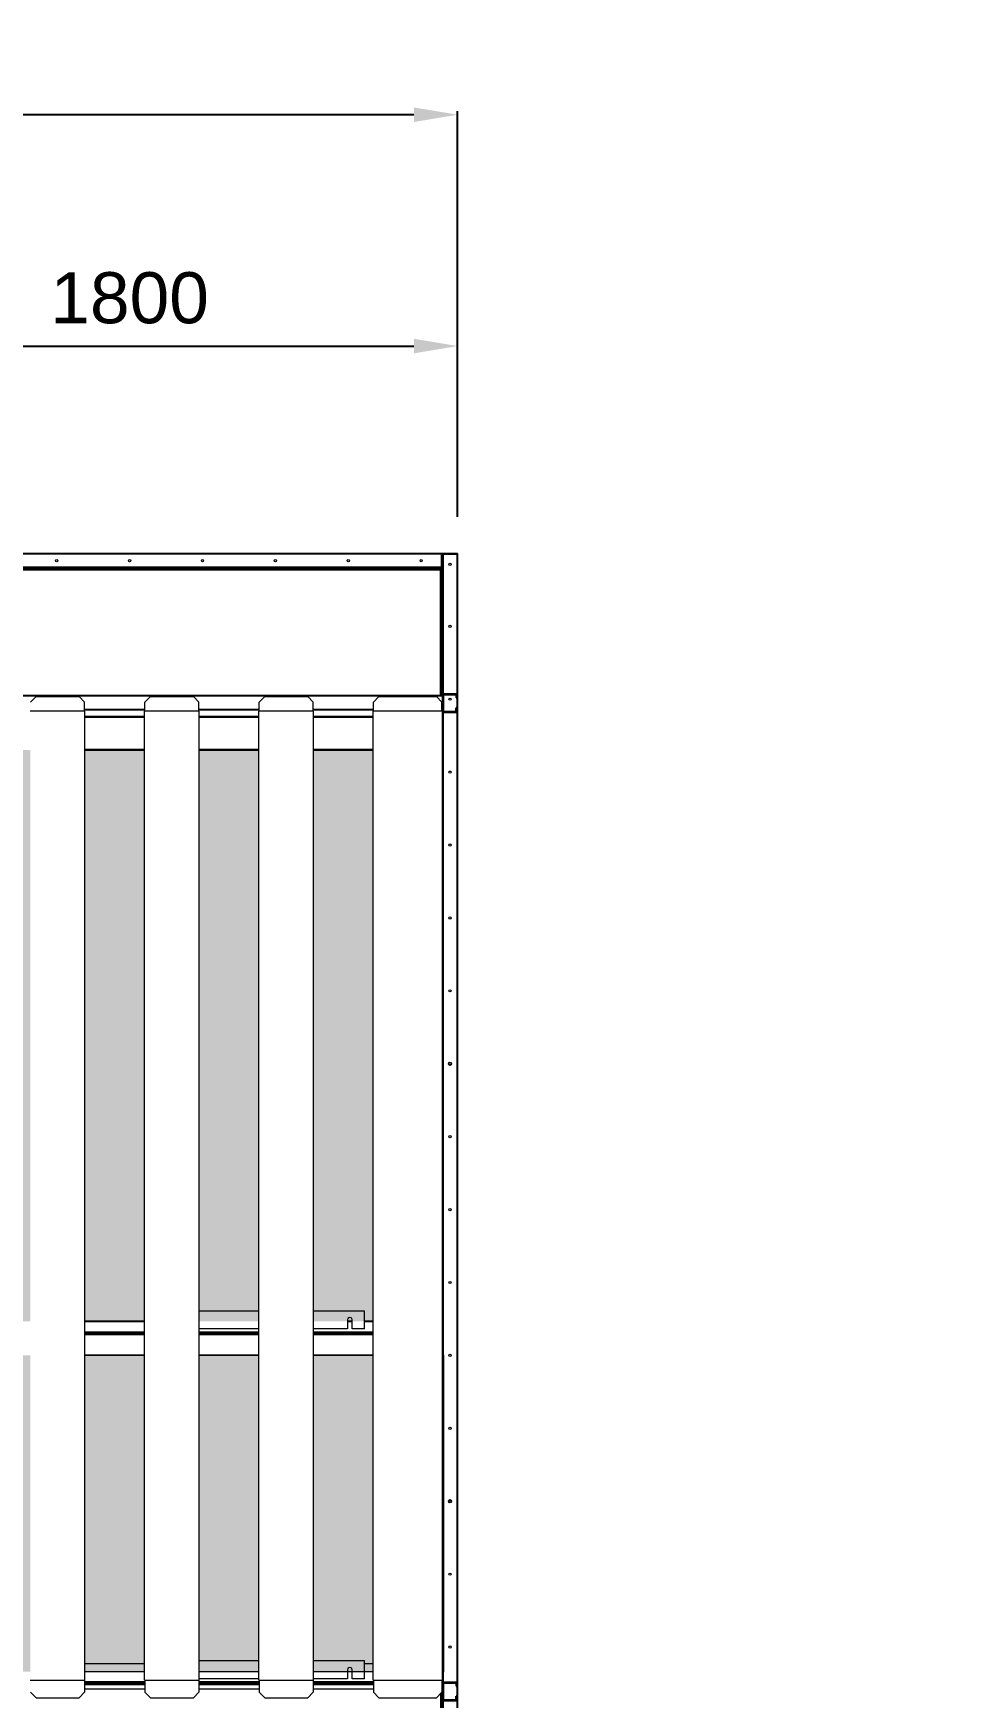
# Model space of a CAD drawing. Header units: millimetres. Extents: x 2739 to 32146, y 1792 to 22587.
# Drawn here: x 8029 to 10590, y 9836 to 14401 of the extents above; entities that cross this region are included whole.
import ezdxf

# ---------------------------------------------------------------- set-up
doc = ezdxf.new("R2010")
doc.units = ezdxf.units.MM
for name, pattern in [('CENTER', [2, 1.25, -0.25, 0.25, -0.25]), ('HIDDEN', [0.375, 0.25, -0.125]), ('HIDDENX2', [0.75, 0.5, -0.25])]:
    doc.linetypes.add(name, pattern=pattern)
doc.layers.add('center', color=1, linetype='CENTER')
doc.layers.add('HIDD', color=2, linetype='HIDDENX2')
doc.styles.get("Standard").update_dxf_attribs({"font": 'arial.ttf'})
doc.dimstyles.new('1.40', dxfattribs={"dimscale": 20, "dimtxt": 1.5, "dimasz": 1, "dimexe": 0.5, "dimexo": 0.5, "dimgap": 0.5, "dimtad": 1, "dimdec": 0, "dimzin": 0, "dimdsep": 46, "dimtxsty": 'Standard', "dimcen": 0, "dimclrd": 2, "dimclre": 2, "dimclrt": 3, "dimadec": 0, "dimazin": 0, "dimtfac": 1, "dimtdec": 0, "dimtmove": 0, "dimatfit": 0, "dimfxl": 1, "dimtolj": 1, "dimtzin": 0, "dimlwd": -1, "dimlwe": -1, "dimarcsym": 0})
pattern_1 = [(0, (-404106.215, -77186.66), (57.15, 32.9955677), [38.1, -76.2]), (120, (-404106.215, -77186.66), (-57.15, 32.995568), [38.1, -76.2]), (60, (-404106.215, -77186.66), (1e-07, 65.9911357), [-76.2, 38.1])]

# ---------------------------------------------------------------- blocks, each defined once
blk = doc.blocks.new('*D24')
at = {"color": 2, "transparency": 16777216}
for p, q in [((7393.3, 13082.4), (7393.3, 13553.6)), ((7513.3, 13543.6), (9073.3, 13543.6)), ((9193.3, 13074.9), (9193.3, 13553.6))]:
    blk.add_line(p, q, dxfattribs=at)
for points in [[(7513.3, 13563.6), (7513.3, 13523.6), (7393.3, 13543.6)], [(9073.3, 13563.6), (9073.3, 13523.6), (9193.3, 13543.6)]]:
    blk.add_solid(points, dxfattribs=at)
at = {"layer": 'Defpoints', "color": 0, "transparency": 16777216}
for p in [(9193.3, 13543.6), (7393.3, 12982.4), (9193.3, 12974.9)]:
    blk.add_point(p, dxfattribs=at)
at = {"color": 3, "lineweight": 5, "transparency": 16777216, "insert": (8293.3, 13675.1), "char_height": 140, "attachment_point": 5}
blk.add_mtext('\\A1;1800', dxfattribs=at)
blk = doc.blocks.new('*D25')
at = {"color": 2, "transparency": 16777216}
for p, q in [((5593.3, 13074.9), (5593.3, 14188.1)), ((9073.3, 14178.1), (5713.3, 14178.1)), ((9193.3, 13074.9), (9193.3, 14188.1))]:
    blk.add_line(p, q, dxfattribs=at)
for points in [[(5713.3, 14198.1), (5713.3, 14158.1), (5593.3, 14178.1)], [(9073.3, 14198.1), (9073.3, 14158.1), (9193.3, 14178.1)]]:
    blk.add_solid(points, dxfattribs=at)
at = {"layer": 'Defpoints', "color": 0, "transparency": 16777216}
for p in [(5593.3, 14178.1), (5593.3, 12974.9), (9193.3, 12974.9)]:
    blk.add_point(p, dxfattribs=at)
at = {"color": 3, "lineweight": 5, "transparency": 16777216, "insert": (7393.3, 14309.6), "char_height": 140, "attachment_point": 5}
blk.add_mtext('\\A1;3600', dxfattribs=at)
blk = doc.blocks.new('*D36')
at = {"color": 2, "transparency": 16777216}
for p, q in [((10854.6, 9924.9), (10854.6, 10044.9)), ((9023.8, 9804.9), (10864.6, 9804.9)), ((10854.6, 9804.9), (10854.6, 9374.9)), ((9293.3, 9374.9), (10864.6, 9374.9)), ((10854.6, 9254.9), (10854.6, 8700.5))]:
    blk.add_line(p, q, dxfattribs=at)
for points in [[(10834.6, 9924.9), (10874.6, 9924.9), (10854.6, 9804.9)], [(10834.6, 9254.9), (10874.6, 9254.9), (10854.6, 9374.9)]]:
    blk.add_solid(points, dxfattribs=at)
at = {"layer": 'Defpoints', "color": 0, "transparency": 16777216}
for p in [(8923.8, 9804.9), (9193.3, 9374.9), (10854.6, 9374.9)]:
    blk.add_point(p, dxfattribs=at)
at = {"color": 3, "lineweight": 5, "transparency": 16777216, "insert": (10723, 8917.7), "char_height": 140, "attachment_point": 5, "rotation": 90}
blk.add_mtext('\\A1;430', dxfattribs=at)
blk = doc.blocks.new('435')
for p, q in [((-131382, 21088.8), (-131342, 21088.8)), ((-131382, 21088.8), (-131382, 21078.8)), ((-131380, 21078.8), (-131382, 21078.8)), ((-131382, 21038.8), (-131382, 21050.8)), ((-131382, 21050.8), (-131380, 21050.8)), ((-131380, 21086.8), (-131344, 21086.8)), ((-131380, 21086.8), (-131380, 21078.8)), ((-131380, 21040.8), (-131380, 21050.8)), ((-131344, 21086.8), (-131344, 21040.8)), ((-131342, 21088.8), (-131342, 21038.8)), ((-131342, 21088.8), (-131342, 21038.8)), ((-131342, 21038.8), (-131382, 21038.8)), ((-131344, 21040.8), (-131380, 21040.8))]:
    blk.add_line(p, q)
blk = doc.blocks.new('3')
at = {"lineweight": 20}
h = blk.add_hatch(dxfattribs=at)
h.set_pattern_fill('HONEY', scale=12)
h.set_pattern_definition(pattern_1)
h.paths.add_polyline_path([(8484.2, 12435.2), (8484.2, 10868.7), (8647.9, 10868.7), (8647.9, 12435.2)])
h.paths.add_polyline_path([(8170.6, 12435.2), (8170.6, 10868.7), (8334.2, 10868.7), (8334.2, 12435.2)])
h.paths.add_polyline_path([(6138.7, 10868.7), (6138.7, 12435.2), (5975, 12435.2), (5975, 10868.7)])
h.paths.add_polyline_path([(6452.3, 10868.7), (6452.3, 12435.2), (6288.7, 12435.2), (6288.7, 10868.7)])
h.paths.add_polyline_path([(6766, 10868.7), (6766, 12435.2), (6602.3, 12435.2), (6602.3, 10868.7)])
h.paths.add_polyline_path([(7079.6, 10868.7), (7079.6, 12435.2), (6916, 12435.2), (6916, 10868.7)])
h.paths.add_polyline_path([(7393.3, 10868.7), (7393.3, 12435.2), (7229.6, 12435.2), (7229.6, 10868.7)])
h.paths.add_polyline_path([(7706.9, 10868.7), (7706.9, 12435.2), (7543.3, 12435.2), (7543.3, 10868.7)])
h.paths.add_polyline_path([(7856.9, 12435.2), (7856.9, 10868.7), (8020.6, 10868.7), (8020.6, 12435.2)])
h.paths.add_polyline_path([(5661.4, 12435.2), (5661.4, 10868.7), (5825, 10868.7), (5825, 12435.2)])
h.paths.add_polyline_path([(9153.3, 12435.2), (9153.3, 10868.7), (9154.1, 10868.7), (9154.1, 12435.2)])
h.paths.add_polyline_path([(8961.4, 10868.7), (8961.4, 12435.2), (8797.9, 12435.2), (8797.9, 10868.7)])
h = blk.add_hatch(dxfattribs=at)
h.set_pattern_fill('HONEY', scale=12)
h.set_pattern_definition(pattern_1)
h.paths.add_polyline_path([(9153.3, 10775.4), (9153.3, 9907.1), (9154.1, 9907.1), (9154.1, 10775.4)])
h.paths.add_polyline_path([(8797.9, 10775.4), (8797.9, 9907.1), (8961.4, 9907.1), (8961.4, 10775.4)])
h.paths.add_polyline_path([(8484.2, 10775.4), (8484.2, 9907.1), (8647.9, 9907.1), (8647.9, 10775.4)])
h.paths.add_polyline_path([(8170.6, 10775.4), (8170.6, 9907.1), (8334.2, 9907.1), (8334.2, 10775.4)])
h.paths.add_polyline_path([(7856.9, 10775.4), (7856.9, 9907.1), (8020.6, 9907.1), (8020.6, 10775.4)])
h.paths.add_polyline_path([(7543.3, 10775.4), (7543.3, 9907.1), (7706.9, 9907.1), (7706.9, 10775.4)])
h.paths.add_polyline_path([(7229.6, 10775.4), (7229.6, 9907.1), (7393.3, 9907.1), (7393.3, 10775.4)])
h.paths.add_polyline_path([(6916, 10775.4), (6916, 9907.1), (7079.6, 9907.1), (7079.6, 10775.4)])
h.paths.add_polyline_path([(6602.3, 10775.4), (6602.3, 9907.1), (6766, 9907.1), (6766, 10775.4)])
h.paths.add_polyline_path([(6288.7, 10775.4), (6288.7, 9907.1), (6452.3, 9907.1), (6452.3, 10775.4)])
h.paths.add_polyline_path([(5975, 10775.4), (5975, 9907.1), (6138.7, 9907.1), (6138.7, 10775.4)])
h.paths.add_polyline_path([(5825, 9907.1), (5825, 10775.4), (5661.4, 10775.4), (5661.4, 9907.1)])
at = {"color": 7, "lineweight": 20}
for p, q in [((9145.9, 12974.9), (5640.7, 12974.9)), ((5639, 12934.9), (9147.6, 12934.9)), ((5640.7, 12932.9), (9145.9, 12932.9)), ((5640.7, 12929.5), (9145.9, 12929.5)), ((9112.7, 12933.3), (7599.3, 12933.3)), ((9151.3, 9879.7), (9151.3, 12802)), ((8170.6, 12528.6), (8334.2, 12528.6)), ((8170.6, 12525.4), (8334.2, 12525.4)), ((8484.2, 12528.6), (8647.9, 12528.6)), ((8484.2, 12525.4), (8647.9, 12525.4)), ((8797.9, 12528.6), (8961.4, 12528.6)), ((8797.9, 12525.4), (8961.4, 12525.4)), ((8170.6, 12437.8), (8334.2, 12437.8)), ((8170.6, 12435.2), (8334.2, 12435.2)), ((8484.2, 12437.8), (8647.9, 12437.8)), ((8484.2, 12435.2), (8647.9, 12435.2)), ((8797.9, 12437.8), (8961.4, 12437.8)), ((8797.9, 12435.2), (8961.4, 12435.2)), ((8334.2, 10868.7), (8170.6, 10868.7)), ((8334.2, 10867.1), (8170.6, 10867.1)), ((8170.6, 10840), (8334.2, 10840)), ((8170.6, 10836.9), (8334.2, 10836.9)), ((8170.6, 10835.2), (8334.2, 10835.2)), ((8170.6, 10832.7), (8334.2, 10832.7)), ((8484.2, 10840), (8647.9, 10840)), ((8484.2, 10836.9), (8647.9, 10836.9)), ((8484.2, 10835.2), (8647.9, 10835.2)), ((8484.2, 10832.7), (8647.9, 10832.7)), ((8797.9, 10840), (8961.4, 10840)), ((8797.9, 10836.9), (8961.4, 10836.9)), ((8797.9, 10835.2), (8961.4, 10835.2)), ((8797.9, 10832.7), (8961.4, 10832.7)), ((8170.6, 10775.4), (8334.2, 10775.4)), ((8170.6, 10775.2), (8334.2, 10775.2)), ((8334.2, 10775.1), (8170.6, 10775.1)), ((8484.2, 10775.4), (8647.9, 10775.4)), ((8484.2, 10775.2), (8647.9, 10775.2)), ((8647.9, 10775.1), (8484.2, 10775.1)), ((8797.9, 10775.4), (8961.4, 10775.4)), ((8797.9, 10775.2), (8961.4, 10775.2)), ((8961.4, 10775.1), (8797.9, 10775.1)), ((8334.2, 9928.7), (8170.6, 9928.7)), ((8169.6, 9880), (8335.2, 9880)), ((8169.6, 9876.9), (8335.2, 9876.9)), ((8335.2, 9874.9), (8169.6, 9874.9)), ((8335.2, 9871.5), (8169.6, 9871.5)), ((8334.2, 9907.1), (8170.6, 9907.1)), ((8483.2, 9880), (8648.9, 9880)), ((8483.2, 9876.9), (8648.9, 9876.9)), ((8648.9, 9874.9), (8483.2, 9874.9)), ((8648.9, 9871.5), (8483.2, 9871.5)), ((8796.9, 9880), (8962.4, 9880)), ((8796.9, 9876.9), (8962.4, 9876.9)), ((8962.4, 9874.9), (8796.9, 9874.9)), ((8962.4, 9871.5), (8796.9, 9871.5)), ((8169.6, 9859.9), (8335.2, 9859.9))]:
    blk.add_line(p, q, dxfattribs=at)
at = {"color": 7, "lineweight": 20, "ltscale": 0.014417}
blk.add_line((9149.3, 12936.9), (9149.3, 12971.5), dxfattribs=at)
at = {"color": 7, "lineweight": 20, "ltscale": 0.097167}
blk.add_line((9151.3, 12738.3), (9151.3, 12971.5), dxfattribs=at)
blk.add_line((9151.3, 12738.3), (9151.3, 12971.5), dxfattribs=at)
at = {"color": 7, "lineweight": 20, "ltscale": 5.44556e-06}
blk.add_line((8265.9, 12932.9), (8265.9, 12932.9), dxfattribs=at)
at = {"color": 7, "lineweight": 20, "ltscale": 9.52936e-06}
blk.add_line((8265.9, 12932.9), (8265.9, 12932.9), dxfattribs=at)
at = {"color": 7, "lineweight": 20, "ltscale": 5.46643e-06}
blk.add_line((8274.1, 12932.9), (8274.2, 12932.9), dxfattribs=at)
at = {"color": 7, "lineweight": 20, "ltscale": 9.52935e-06}
blk.add_line((8274.1, 12932.9), (8274.2, 12932.9), dxfattribs=at)
at = {"color": 7, "lineweight": 20, "ltscale": 0.05}
blk.add_line((9111.2, 12932.9), (9111.2, 12934.9), dxfattribs=at)
at = {"color": 7, "lineweight": 20, "ltscale": 0.00067235}
blk.add_line((9112.7, 12933.3), (9112.7, 12934.9), dxfattribs=at)
at = {"color": 7, "lineweight": 20, "ltscale": 0.000160787}
blk.add_line((9112.7, 12932.9), (9112.7, 12933.3), dxfattribs=at)
at = {"lineweight": 20}
for p, q in [((9124.6, 12936.9), (9124.6, 12934.9)), ((8021.6, 12566.9), (8036.6, 12581.9)), ((8036.6, 12581.9), (8154.6, 12581.9)), ((8169.6, 12566.9), (8154.6, 12581.9)), ((8169.6, 12541.9), (8169.6, 12566.9)), ((8335.2, 12566.9), (8350.2, 12581.9)), ((8335.2, 12541.9), (8335.2, 12566.9)), ((8350.2, 12581.9), (8468.2, 12581.9)), ((8483.2, 12566.9), (8468.2, 12581.9)), ((8483.2, 12541.9), (8483.2, 12566.9)), ((8648.9, 12566.9), (8663.9, 12581.9)), ((8648.9, 12541.9), (8648.9, 12566.9)), ((8663.9, 12581.9), (8781.9, 12581.9)), ((8796.9, 12566.9), (8781.9, 12581.9)), ((8796.9, 12541.9), (8796.9, 12566.9)), ((8962.4, 12566.9), (8977.4, 12581.9)), ((8962.4, 12541.9), (8962.4, 12566.9)), ((8977.4, 12581.9), (9135.3, 12581.9)), ((9150.3, 12566.9), (9135.3, 12581.9)), ((9150.3, 12541.9), (9150.3, 12566.9)), ((9151.3, 12584.9), (9151.3, 12544.9)), ((8170.6, 12541.9), (8020.6, 12541.9)), ((8170.6, 9883.9), (8170.6, 12541.9)), ((8334.2, 9883.9), (8334.2, 12541.9)), ((8484.2, 12541.9), (8334.2, 12541.9)), ((8484.2, 9883.9), (8484.2, 12541.9)), ((8647.9, 9883.9), (8647.9, 12541.9)), ((8797.9, 12541.9), (8647.9, 12541.9)), ((8797.9, 9883.9), (8797.9, 12541.9)), ((8961.4, 9883.9), (8961.4, 12541.9)), ((9151.3, 12541.9), (8961.4, 12541.9)), ((9151.3, 9883.9), (9151.3, 12541.9)), ((8020.6, 9883.9), (8170.6, 9883.9)), ((8169.6, 9883.9), (8169.6, 9850.9)), ((8334.2, 9883.9), (8484.2, 9883.9)), ((8335.2, 9883.9), (8335.2, 9850.9)), ((8483.2, 9883.9), (8483.2, 9850.9)), ((8647.9, 9883.9), (8797.9, 9883.9)), ((8648.9, 9883.9), (8648.9, 9850.9)), ((8796.9, 9883.9), (8796.9, 9850.9)), ((8961.4, 9883.9), (9151.3, 9883.9)), ((8962.4, 9883.9), (8962.4, 9850.9)), ((9150.3, 9883.9), (9150.3, 9850.9)), ((8021.6, 9850.9), (8036.6, 9835.9)), ((8036.6, 9835.9), (8154.6, 9835.9)), ((8169.6, 9850.9), (8154.6, 9835.9)), ((8335.2, 9850.9), (8350.2, 9835.9)), ((8350.2, 9835.9), (8468.2, 9835.9)), ((8483.2, 9850.9), (8468.2, 9835.9)), ((8648.9, 9850.9), (8663.9, 9835.9)), ((8663.9, 9835.9), (8781.9, 9835.9)), ((8796.9, 9850.9), (8781.9, 9835.9)), ((8962.4, 9850.9), (8977.4, 9835.9)), ((8977.4, 9835.9), (9135.3, 9835.9)), ((9150.3, 9850.9), (9135.3, 9835.9))]:
    blk.add_line(p, q, dxfattribs=at)
at = {"color": 7, "lineweight": 20, "ltscale": 1.33962e-05}
blk.add_line((9144.4, 12932.9), (9144.4, 12932.9), dxfattribs=at)
at = {"color": 7, "lineweight": 20, "ltscale": 9.52934e-06}
blk.add_line((9144.4, 12932.9), (9144.4, 12932.9), dxfattribs=at)
at = {"color": 7, "lineweight": 20, "ltscale": 0.000708462}
blk.add_line((9147.6, 12932.9), (9145.9, 12932.9), dxfattribs=at)
at = {"color": 7, "lineweight": 20, "ltscale": 0.001417}
for q in [(9145.9, 12932.9), (9149.3, 12929.5)]:
    blk.add_line((9145.9, 12929.5), q, dxfattribs=at)
at = {"color": 7, "lineweight": 20, "ltscale": 0.000166667}
blk.add_line((9145.9, 12932.1), (9146.3, 12932.1), dxfattribs=at)
at = {"color": 7, "lineweight": 20, "ltscale": 0.142705}
for p, q in [((9145.9, 12582.9), (9145.9, 12929.5)), ((9149.3, 12582.9), (9149.3, 12929.5))]:
    blk.add_line(p, q, dxfattribs=at)
at = {"color": 7, "lineweight": 20, "ltscale": 0.00075}
blk.add_line((9146.3, 12932.1), (9148.1, 12932.1), dxfattribs=at)
at = {"color": 7, "lineweight": 20, "ltscale": 0.000833333}
for p, q in [((9149.3, 12931.2), (9147.3, 12931.2)), ((9149.3, 12929.5), (9147.3, 12929.5))]:
    blk.add_line(p, q, dxfattribs=at)
at = {"color": 7, "lineweight": 20, "ltscale": 0.000708333}
for p, q in [((9147.3, 12931.2), (9147.3, 12929.5)), ((9147.6, 12936.9), (9149.3, 12936.9)), ((9149.3, 12931.2), (9149.3, 12929.5))]:
    blk.add_line(p, q, dxfattribs=at)
at = {"color": 7, "lineweight": 20, "ltscale": 0.000874532}
blk.add_line((9147.6, 12935), (9147.6, 12932.9), dxfattribs=at)
at = {"color": 7, "lineweight": 20, "ltscale": 0.00083325}
blk.add_line((9149.6, 12934.9), (9147.6, 12934.9), dxfattribs=at)
at = {"color": 7, "lineweight": 20, "ltscale": 0.000333342}
blk.add_line((9147.6, 12932.9), (9147.6, 12932.1), dxfattribs=at)
at = {"color": 7, "lineweight": 20, "ltscale": 0.000708036}
blk.add_line((9147.6, 12932.9), (9149.3, 12932.9), dxfattribs=at)
at = {"color": 7, "lineweight": 20, "ltscale": 0.000375}
for p, q in [((9148.1, 12931.2), (9148.1, 12932.1)), ((9149.3, 12930), (9149.3, 12930.9)), ((9149.3, 12715.8), (9149.3, 12714.9))]:
    blk.add_line(p, q, dxfattribs=at)
at = {"color": 7, "lineweight": 20, "ltscale": 0.000208346}
blk.add_line((9149.3, 12936.9), (9149.8, 12936.9), dxfattribs=at)
at = {"color": 7, "lineweight": 20, "ltscale": 0.001543}
blk.add_line((9149.3, 12931.2), (9149.3, 12934.9), dxfattribs=at)
at = {"color": 7, "lineweight": 20, "ltscale": 1.27636e-06}
blk.add_line((9149.3, 12930), (9149.3, 12930), dxfattribs=at)
at = {"color": 7, "lineweight": 20, "ltscale": 0.000833337}
blk.add_line((9149.3, 12929.5), (9151.3, 12929.5), dxfattribs=at)
at = {"color": 7, "lineweight": 20, "ltscale": 0.000625612}
blk.add_line((9151.3, 12936.9), (9149.8, 12936.9), dxfattribs=at)
at = {"color": 7, "lineweight": 20, "ltscale": 0.081667}
blk.add_line((9193.3, 12756.9), (9193.3, 12952.9), dxfattribs=at)
at = {"color": 7, "lineweight": 20, "ltscale": 0.000833465}
blk.add_line((9151.3, 12801.9), (9149.3, 12801.9), dxfattribs=at)
at = {"color": 7, "lineweight": 20, "ltscale": 0.220833}
for p, q in [((8484.2, 10897.6), (8647.9, 10897.6)), ((8797.9, 10897.6), (8937.7, 10897.6)), ((8484.2, 9937.6), (8647.9, 9937.6)), ((8797.9, 9937.6), (8937.7, 9937.6))]:
    blk.add_line(p, q, dxfattribs=at)
at = {"color": 7, "lineweight": 20, "ltscale": 0.010377}
for p, q in [((8891.2, 10872.6), (8891.2, 10847.7)), ((8904.2, 10847.7), (8904.2, 10872.6)), ((8891.2, 9912.7), (8891.2, 9887.7)), ((8904.2, 9887.7), (8904.2, 9912.7))]:
    blk.add_line(p, q, dxfattribs=at)
at = {"color": 7, "lineweight": 20, "ltscale": 0.005417}
for p, q in [((8904.2, 10868.7), (8891.2, 10868.7)), ((8904.2, 10867.1), (8891.2, 10867.1)), ((8904.2, 9907.1), (8891.2, 9907.1))]:
    blk.add_line(p, q, dxfattribs=at)
at = {"color": 7, "lineweight": 20, "ltscale": 0.020754}
for p, q in [((8937.7, 10847.7), (8937.7, 10897.6)), ((8937.7, 9887.7), (8937.7, 9937.6))]:
    blk.add_line(p, q, dxfattribs=at)
at = {"color": 7, "lineweight": 20, "ltscale": 0.081917}
for p, q in [((8961.4, 10868.7), (8937.7, 10868.7)), ((8961.4, 9928.7), (8937.7, 9928.7))]:
    blk.add_line(p, q, dxfattribs=at)
at = {"color": 7, "lineweight": 20, "ltscale": 0.0875}
for p, q in [((8961.4, 10867.1), (8937.7, 10867.1)), ((8961.4, 9907.1), (8937.7, 9907.1))]:
    blk.add_line(p, q, dxfattribs=at)
at = {"color": 7, "lineweight": 20, "ltscale": 0.201458}
for p, q in [((8647.9, 10847.7), (8484.2, 10847.7)), ((8647.9, 10847.6), (8484.2, 10847.6)), ((8891.2, 10847.7), (8797.9, 10847.7)), ((8891.2, 10847.6), (8797.9, 10847.6)), ((8647.9, 9887.7), (8484.2, 9887.7)), ((8647.9, 9887.6), (8484.2, 9887.6)), ((8891.2, 9887.7), (8797.9, 9887.7)), ((8891.2, 9887.6), (8797.9, 9887.6))]:
    blk.add_line(p, q, dxfattribs=at)
at = {"color": 7, "lineweight": 20, "ltscale": 7.26298e-05}
for p, q in [((8891.2, 10847.7), (8891.2, 10847.6)), ((8904.2, 10847.7), (8904.2, 10847.6)), ((8937.7, 10847.7), (8937.7, 10847.6)), ((8891.2, 9887.7), (8891.2, 9887.6)), ((8904.2, 9887.7), (8904.2, 9887.6)), ((8937.7, 9887.7), (8937.7, 9887.6))]:
    blk.add_line(p, q, dxfattribs=at)
at = {"color": 7, "lineweight": 20, "ltscale": 0.013958}
for p, q in [((8937.7, 10847.7), (8904.2, 10847.7)), ((8937.7, 10847.6), (8904.2, 10847.6)), ((8937.7, 9887.7), (8904.2, 9887.7)), ((8937.7, 9887.6), (8904.2, 9887.6))]:
    blk.add_line(p, q, dxfattribs=at)
at = {"color": 7, "lineweight": 20, "ltscale": 0.000832431}
for p, q in [((8252.6, 9874.9), (8252.6, 9876.9)), ((8255.4, 9874.9), (8255.4, 9876.9)), ((8863.8, 9874.9), (8863.8, 9876.9)), ((8866.6, 9874.9), (8866.6, 9876.9))]:
    blk.add_line(p, q, dxfattribs=at)
at = {"color": 7, "lineweight": 20, "ltscale": 0.000833334}
for p, q in [((8292.6, 9876.9), (8292.6, 9874.9)), ((8826.6, 9876.9), (8826.6, 9874.9))]:
    blk.add_line(p, q, dxfattribs=at)
at = {"color": 7, "lineweight": 20, "ltscale": 0.00083243}
for p, q in [((8871, 9874.9), (8871, 9876.9)), ((8876.2, 9874.9), (8876.2, 9876.9)), ((8940.8, 9874.9), (8940.8, 9876.9)), ((8946, 9874.9), (8946, 9876.9)), ((8946.1, 9874.9), (8946.1, 9876.9))]:
    blk.add_line(p, q, dxfattribs=at)
at = {"color": 7, "lineweight": 20, "ltscale": 0.00337}
blk.add_line((9151.3, 9871.6), (9151.3, 9879.7), dxfattribs=at)
at = {"color": 7, "lineweight": 20, "ltscale": 0.2055}
blk.add_line((9151.3, 9378.3), (9151.3, 9871.5), dxfattribs=at)
at = {"color": 7, "lineweight": 20, "ltscale": 0.307}
for p, q in [((8483.2, 9859.9), (8648.9, 9859.9)), ((8796.9, 9859.9), (8962.4, 9859.9))]:
    blk.add_line(p, q, dxfattribs=at)
at = {"color": 7, "lineweight": 20, "ltscale": 0.194167}
for p, q in [((9145.9, 9846.5), (9145.9, 9391.9)), ((9149.3, 9849.9), (9149.3, 9391.9))]:
    blk.add_line(p, q, dxfattribs=at)
at = {"color": 7, "lineweight": 20, "ltscale": 0.011892}
blk.add_line((9193.3, 9859.1), (9193.3, 9830.6), dxfattribs=at)
at = {"color": 7, "lineweight": 20, "ltscale": 0.201042}
blk.add_line((9193.3, 9376.6), (9193.3, 9859.1), dxfattribs=at)
at = {"color": 0, "lineweight": 20}
for points in [[(8170.6, 10775.4), (8334.2, 10775.4)], [(8484.2, 10775.4), (8647.9, 10775.4)], [(8797.9, 10775.4), (8961.4, 10775.4)], [(9153.3, 10775.4), (9154.1, 10775.4), (9154.1, 9907.1), (9153.3, 9907.1)], [(8334.2, 9907.1), (8170.6, 9907.1)], [(8647.9, 9907.1), (8484.2, 9907.1)], [(8961.4, 9907.1), (8797.9, 9907.1)]]:
    blk.add_lwpolyline(points, dxfattribs=at)
at = {"color": 7, "lineweight": 20}
for centre, radius in [((8093.3, 12954.9), 3), ((8293.3, 12954.9), 3), ((8493.3, 12954.9), 3), ((8693.3, 12954.9), 3), ((8893.3, 12954.9), 3), ((9093.3, 12954.9), 3), ((9172.3, 12944.9), 3), ((9172.3, 12774.9), 3), ((9172.3, 12574.9), 3), ((9172.3, 12374.9), 3), ((9172.3, 12174.9), 3), ((9172.3, 11974.9), 3), ((9172.3, 11774.9), 3), ((9172.3, 11574.9), 4.5), ((9172.3, 11574.9), 3), ((9172.3, 11374.9), 3), ((9172.3, 11174.9), 3), ((9172.3, 10974.9), 3), ((9172.3, 10774.9), 3), ((9172.3, 10574.9), 3), ((9172.3, 10374.9), 4.5), ((9172.3, 10374.9), 3), ((9172.3, 10174.9), 3), ((9172.3, 9974.9), 3)]:
    blk.add_circle(centre, radius, dxfattribs=at)
for centre, start in [((9145.9, 12938.3), 359.7733), ((9146.4, 12938.3), 359.8044)]:
    blk.add_arc(centre, 3.4, start, 0, dxfattribs=at)
for centre, major_axis, ratio, start_param, end_param in [((9146.5, 12929.5), (-2.8, 0), 0.965926, 3.858864, 4.104144), ((9145.9, 12721.1), (3.4, 0), 0.087156, 0, 0.006877), ((8897.7, 10872.6), (6.5, 0), 0.996195, 0, 3.141593), ((8897.7, 10872.5), (6.5, 0), 0.996195, 0, 3.141593), ((8897.7, 9912.7), (6.5, 0), 0.996195, 0, 3.141593), ((8897.7, 9912.5), (6.5, 0), 0.996195, 0, 3.141593)]:
    blk.add_ellipse(centre, major_axis=major_axis, ratio=ratio, start_param=start_param, end_param=end_param, dxfattribs=at)
blk.add_open_spline([(9151.3, 12801.9), (9151.3, 12802), (9151.2, 12802.1), (9151.2, 12802.2), (9150.9, 12802.5), (9150.4, 12802.7), (9150.1, 12802.9), (9149.7, 12803), (9149.3, 12803.1)], degree=5, knots=[0, 0, 0, 0, 0, 0, 2.029663, 2.029663, 2.029663, 5.473953, 5.473953, 5.473953, 5.473953, 5.473953, 5.473953], dxfattribs=at)
at = {"layer": 'center', "lineweight": 20}
for p, q in [((9193.3, 12974.9), (5635.3, 12974.9)), ((9151.3, 12974.9), (9151.3, 9374.9)), ((9193.3, 12974.9), (9193.3, 11934.9)), ((9193.3, 12974.9), (9193.3, 9374.9)), ((9151.3, 12934.9), (5635.3, 12934.9)), ((9151.3, 12584.9), (5635.3, 12584.9)), ((8335.2, 12544.9), (8169.6, 12544.9)), ((8648.9, 12544.9), (8483.2, 12544.9)), ((8962.4, 12544.9), (8796.9, 12544.9)), ((9151.3, 12544.9), (9150.3, 12544.9)), ((8169.6, 9874.9), (8335.2, 9874.9)), ((8483.2, 9874.9), (8648.9, 9874.9)), ((8796.9, 9874.9), (8962.4, 9874.9)), ((9150.3, 9874.9), (9151.3, 9874.9))]:
    blk.add_line(p, q, dxfattribs=at)
at = {"layer": 'HIDD', "linetype": 'HIDDEN', "lineweight": 20}
for p, q in [((9149.3, 12972.9), (5637.3, 12972.9)), ((9149.3, 12972.9), (9149.3, 12936.9)), ((9153.3, 12972.7), (9191.3, 12972.7)), ((9153.3, 12972.7), (9153.3, 9376.9)), ((9191.3, 12972.7), (9191.3, 9502.1)), ((9151.3, 12936.9), (5637.3, 12936.9)), ((9151.3, 12582.9), (5637.3, 12582.9)), ((8335.2, 12546.9), (8169.6, 12546.9)), ((8648.9, 12546.9), (8483.2, 12546.9)), ((8962.4, 12546.9), (8796.9, 12546.9)), ((9151.3, 12546.9), (9150.3, 12546.9)), ((8169.6, 9872.9), (8335.2, 9872.9)), ((8483.2, 9872.9), (8648.9, 9872.9)), ((8796.9, 9872.9), (8962.4, 9872.9)), ((9150.3, 9872.9), (9151.3, 9872.9))]:
    blk.add_line(p, q, dxfattribs=at)
at = {"lineweight": 20, "xscale": -1}
for p in [(-122190.7, -8499.9), (-122190.7, -11210.9)]:
    blk.add_blockref('435', p, dxfattribs=at)

msp = doc.modelspace()

# ---------------------------------------------------------------- block references
msp.add_blockref('3', (0, 0))

# ---------------------------------------------------------------- dimensions: what is measured, and where the dimension line sits
at = {"lineweight": 5}
for base, p1, p2, picture, middle in [((5593.3, 14178.1), (9193.3, 12974.9), (5593.3, 12974.9), '*D25', (7393.3, 14309.6)), ((9193.3, 13543.6), (7393.3, 12982.4), (9193.3, 12974.9), '*D24', (8293.3, 13675.1))]:
    dim = msp.add_linear_dim(base=base, p1=p1, p2=p2, dimstyle='1.40', override={"dimtxt": 7, "dimasz": 6, "dimexo": 5, "dimgap": 3}, dxfattribs=at)
    dim.commit()
    dim.dimension.update_dxf_attribs({"geometry": picture, "text_midpoint": middle})
dim = msp.add_linear_dim(base=(10854.6, 9374.9), p1=(8923.8, 9804.9), p2=(9193.3, 9374.9), angle=90, dimstyle='1.40', override={"dimtxt": 7, "dimasz": 6, "dimexo": 5, "dimgap": 3}, dxfattribs=at)
dim.commit()
dim.dimension.update_dxf_attribs({"geometry": '*D36', "text_midpoint": (10723, 8917.7)})

doc.saveas('drawing.dxf')
